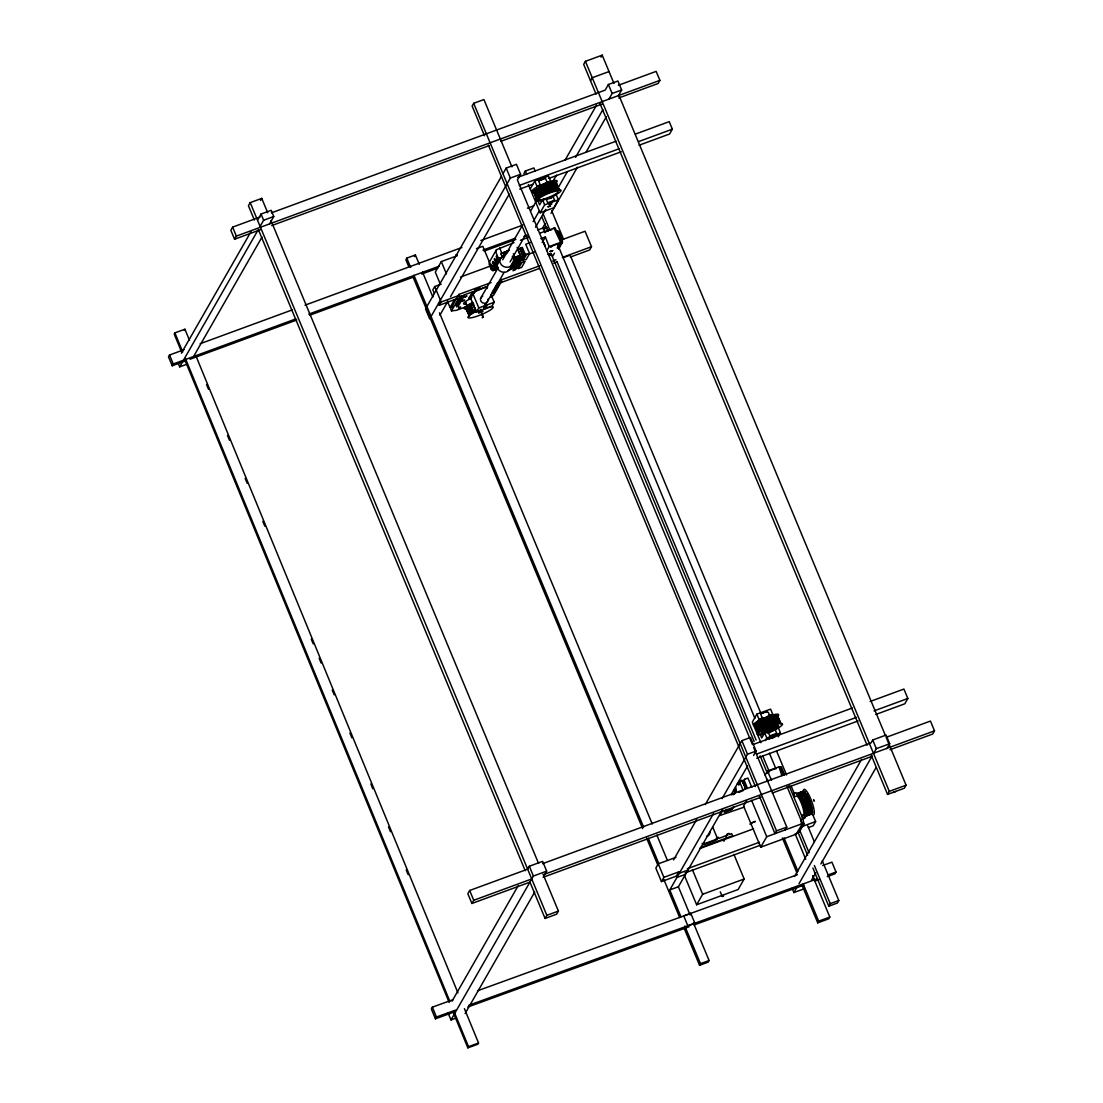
<?xml version="1.0" encoding="UTF-8"?>
<svg xmlns="http://www.w3.org/2000/svg" width="1103" height="1103" viewBox="0 0 1103 1103"><rect width="100%" height="100%" fill="white"/><g stroke="black" fill="none" stroke-linecap="round" stroke-linejoin="round"><path stroke-width="1.5" d="M806.031 814.304L805.562 816.399L805.397 815.71M805.728 813.021C815.682 808.761 814.497 814.938 804.115 816.123M797.055 793.65L799.537 795.704L802.887 802.143M750.55 823.114C753.776 824.465 744.98 825.706 755.252 821.377M805.769 811.725L805.342 810.443L811.767 808.085L812.18 809.354M804.17 805.576L804.611 806.969M510.992 265.589L515.625 257.454A7.252 6.949 29.8 0 0 515.597 256.765M765.151 775.119L767.467 771.066L779.008 766.819L781.875 775.616M802.97 791.444L803.177 792.395L803.356 791.141L804.956 792.064L807.975 796.849L812.304 810.167L811.973 809.45L805.673 811.877L806.017 814.042M803.26 792.505A13.677 3.061 69.8 0 1 807.672 792.712A13.677 3.061 69.8 0 1 814.028 809.795A13.677 3.061 69.8 0 1 811.05 813.407L811.615 814.235L811.463 813.476M805.976 815.241L805.741 814.497M533.687 192.046L534.031 191.246L536.609 198.457M467.148 309.598L466.045 309.295L466.679 308.082M559.166 189.978L558.863 189.206M755.21 725.774L755.527 725.002M808.596 798.158L809.175 799.468M803.508 804.239L810.002 801.578L810.471 802.887M802.584 792.423L802.777 791.761M515.625 257.495L513.791 257.909A5.432 5.198 29.8 0 0 513.419 255.372M513.75 258.185L514.191 257.206A5.432 5.198 29.8 0 0 513.322 253.745M558.849 247.251L561.206 242.343A6.549 1.461 69.8 0 0 559.497 235.835A6.549 1.461 69.8 0 0 556.629 231.354M514.026 242.646L496.488 249.692L495.964 252.422L498.142 257.661L497.481 258.805L499.039 259.495L498.501 260.418L496.957 259.743L496.322 256.02L497.481 258.805M538.512 180.809L545.392 178.121L547.171 182.381L545.199 183.718M538.554 180.644L540.277 185.056L541.931 184.987M537.726 200.36L539.615 204.882L542.552 199.753L548.867 198.168L556.257 194.721L558.38 199.822L553.83 207.75L540.125 212.782L528.392 184.532M545.971 198.499L547.708 202.897L548.825 202.966M760.643 713.738C777.643 706.444 763.841 727.153 760.643 713.738L767.495 711.228M759.829 733.454L761.704 737.99L764.655 732.847L770.969 731.261L778.346 727.815L780.469 732.916L778.194 736.873M768.074 731.592L769.894 736.101L772.734 735.508M493.992 267.464L493.551 269.063L492.007 268.374L491.166 264.306M495.605 264.665L495.164 266.264L493.606 265.575L492.779 261.508M494.185 259.757L494.723 258.819L495.881 261.604L497.439 262.293L496.901 263.231L495.344 262.542L494.516 258.474M469.34 314.452L469.299 316.051M536.541 198.609L533.769 191.66L536.858 199.216M758.037 732.364L758.699 731.441L755.872 724.63L761.842 720.879L767.564 718.398L769.77 725.429L776.829 723.182M780.717 723.265C771.08 701.591 787.211 737.838 777.656 717.226M811.849 813.462L804.611 816.496L812.222 813.628M811.215 814.193L810.181 813.476M802.033 800.213L808.458 797.855L807.865 796.614M559.18 189.923L555.788 182.34L559.028 190.185M539.546 233.257L555.043 227.852L561.248 240.95L557.608 247.748M804.17 805.7L810.608 803.301L811.036 804.597M530.24 242.563L525.704 244.232L529.592 253.58L525.18 254.269L522.339 247.43L519.982 248.299L523.167 255.937L521.03 256.723L513.005 270.731L515.404 269.849L516.921 266.857M516.066 268.346L517.996 264.982M517.128 266.485L519.141 263.314M520.023 261.452L518.093 264.817M519.155 262.941L520.933 259.853M520.23 261.08L521.829 258.281M521.292 259.205L523.07 256.117M522.367 257.344L523.87 254.724L521.112 248.092L519.83 248.561L522.905 256.406M742.774 782.84L744.663 779.256L747.917 778.056L751.805 787.404M812.373 810.953L812.428 812.056L805.755 814.042M755.348 725.291C763.869 747.131 749.764 709.312 758.395 731.758M260.087 217.015L232.623 227.121L230.83 230.237L234.567 239.227L260.377 229.741M189.523 340.372L184.932 329.232L174.881 332.885L174.205 334.044L181.416 351.554M267.698 212.7L261.742 198.388L250.202 202.621L248.423 205.737L254.379 220.062M234.567 239.227L236.359 236.111L659.897 80.367L656.147 71.378L618.369 85.276M184.27 330.39L184.932 329.232M260.542 200.456L261.742 198.388M173.268 363.976L169.517 354.987L168.483 356.807L172.22 365.782L173.268 363.976L295.852 318.905M181.347 353.236L250.96 231.685M257.73 219.869L261.066 214.037L271.173 210.315L273.765 216.519L269.587 223.812M178.396 363.742L179.679 366.844L257.785 230.472M260.308 226.074L263.645 220.242L273.765 216.519M194.045 355.717L261.962 237.131M511.93 166.843L483.927 99.56L473.67 103.324L472.125 106.04L484.493 135.752M419.292 264.32L415.39 254.972L406.786 258.13L405.863 259.743L408.799 266.802M414.466 256.585L415.39 254.972M457.276 255.703L441.31 261.576L435.285 272.083L440.428 284.395M441.186 284.147L434.72 286.532L432.845 289.799L434.375 293.467M501.41 176.411L425.524 308.923L429.674 318.905L510.344 178.052L520.602 174.288L516.438 164.306L506.194 168.07L502.968 173.695M438.525 303.449L439.284 305.269L441.159 302.001L458.945 295.452M439.932 315.127L447.983 301.078M450.493 296.707L509.228 194.142M520.602 174.288L517.376 179.913L752.356 744.415M613.985 83.456L602.21 55.15L585.417 61.327L583.68 64.36L596.075 94.155M523.856 173.612L525.304 171.075L533.866 167.932L535.176 171.103M447.473 301.34L450.038 307.503L454.546 299.63M491.083 282.589L458.82 294.446L450.617 308.757L451.513 310.881L456.352 310.329L467.575 306.207M451.513 310.881L459.703 296.569L461.84 295.783L462.281 296.845L456.67 306.648L456.228 305.586L461.84 295.783M456.67 306.648L458.379 306.027L463.991 296.224L463.55 295.163L472.539 291.854L472.98 292.915L469.382 299.216L468.927 298.155L472.539 291.854M601.052 57.177L602.21 55.15M590.505 80.767L592.242 77.734L609.035 71.557M530.226 188.985L534.776 181.057L548.467 176.011L550.59 181.113L547.171 182.381M496.488 249.692L489.318 262.197L489.167 264.293L491.345 269.532L492.958 270.676L496.129 269.132A5.432 5.198 29.8 0 1 497.039 266.237M482.756 296.087A3.833 3.681 29.8 0 0 484.7 303.27L486.078 305.255L483.679 309.46L476.399 312.135L470.471 297.893L474.69 292.281L474.249 291.22L487.099 286.504L487.54 287.566M474.166 293.219L474.249 291.22M490.849 265.589L491.386 264.665L492.545 267.436L494.089 268.126M492.448 262.79L492.986 261.866L494.144 264.637L495.702 265.327M491.345 269.532L492.007 268.374M492.545 267.436L493.606 265.575M494.144 264.637L495.344 262.542M495.881 261.604L496.957 259.743M492.958 270.676L500.155 258.102L503.478 256.296A5.432 5.198 29.8 0 1 507.807 251.305M496.143 269.339L494.392 269.987L501.3 257.619M501.341 257.84L503.492 256.503M473.725 292.157L487.099 286.504M480.481 298.568L498.418 267.257M502.692 259.798L522.326 225.495M530.874 210.59L535.989 201.642M476.399 312.135L478.799 307.93L486.078 305.255M553.099 181.057L556.505 175.101M565.026 160.225L596.558 105.157M618.438 95.616L621.651 89.991L617.914 81.002L608.387 84.504L605.175 90.115L271.407 212.851M484.465 305.641L486.52 302.608A3.833 3.681 29.8 0 0 487.981 299.23M487.03 302.194L504.112 272.372M510.082 261.935L525.455 235.091M533.149 221.675L539.119 211.238M498.239 283.623L497.798 282.561L492.186 292.364L492.627 293.426L498.239 283.623L539.202 268.525M494.695 290.337L496.309 287.538M497.908 284.739L499.507 281.941L501.644 281.155L500.762 279.031M483.652 307.048L484.534 309.143L486.933 304.938L494.213 302.263L490.918 294.349M492.627 293.426L494.337 292.805L499.949 283.002L499.507 281.941M540.125 212.782L544.675 204.855L558.38 199.822M501.644 281.155L493.455 295.452L490.807 296.928M521.112 248.092L523.87 254.724M513.198 264.789A11.706 11.209 29.8 0 1 513.571 266.168L513.722 267.174L511.006 267.753L514.108 265.878L515.184 263.369M515.17 264.017L512.619 264.954L513.143 264.017A8.893 8.521 29.8 0 0 512.992 262.886M516.921 260.336L517.059 261.342L514.356 261.921L514.88 260.984A8.893 8.521 29.8 0 0 514.729 259.853M518.134 256.144A11.706 11.209 29.8 0 1 518.52 257.537L518.672 258.543L515.956 259.122L516.494 258.185A8.893 8.521 29.8 0 0 516.328 257.054M535.534 227.246L545.764 209.391M557.691 188.558L567.066 172.178M575.587 157.302L602.858 109.68M608.911 99.118L612.137 93.479L621.651 89.991M513.571 266.816L512.44 268.801L507.904 270.469M513.143 264.017L515.708 263.079L516.907 260.984M514.88 260.984L517.445 260.046L518.52 258.185M516.494 258.185L519.044 257.247L520.189 255.262L517.638 249.14M494.213 302.263L491.814 306.469L484.534 309.143M515.68 269.008L516.852 267.326M521.14 259.481L523.332 255.648M521.292 259.577L516.866 266.954M525.18 254.269L521.774 260.225L526.186 259.536L529.592 253.58M518.313 268.787L521.857 262.597L525.111 261.397L521.567 267.588L517.169 268.277L520.713 262.087L521.857 262.597M522.932 260.735L526.338 254.779M542.497 228.211L545.047 223.744M551.017 213.32L577.434 167.187M585.969 152.311L606.416 116.601M543.007 228.045L544.992 232.816M542.18 242.591L545.392 236.993L549.142 246.589L546.812 250.643M557.18 248.051L561.248 240.95M552.961 255.841L554.506 253.138M558.628 249.402L562.489 241.874A6.549 1.461 69.8 0 0 560.779 235.366A6.549 1.461 69.8 0 0 557.925 230.885L557.442 230.941M659.897 80.367L658.105 83.497L618.755 97.96M560.82 240.164L585.073 231.244L591.511 246.714L589.636 249.981L570.32 257.082M635.397 134.097L669.231 121.647L672.361 129.175L669.618 133.987L638.995 145.251M760.973 797.179L543.186 877.271L546.674 871.149L542.607 861.36L529.33 866.255L527.648 869.164L469.671 890.493L467.837 893.692L471.905 903.467L529.895 882.152M471.905 903.467L473.738 900.282L531.729 878.953M453.319 999.566L432.376 1007.163L431.356 1008.942L435.409 1018.8L453.236 1012.333L467.837 1047.85L477.902 1044.196L478.564 1043.038L464.404 1008.611M435.409 1018.8L436.43 1017.021L455.787 1010.045M451.996 1001.262L518.189 885.695M448.066 1012.954L450.975 1019.944L533.397 876.044L546.674 871.149M465.108 1013.574L534.693 892.079M467.837 1047.85L468.513 1046.692L478.564 1043.038M529.936 882.069L545.075 918.441L546.867 915.325L558.408 911.078L543.034 874.155M558.408 911.078L556.615 914.194L545.075 918.441M676.015 857.321L658.257 863.842L655.83 868.089L661.455 881.6L676.346 876.127L678.772 871.88L679.338 873.245L687.941 870.074M769.26 715.475L772.693 714.206L770.57 709.119L756.865 714.151L752.329 722.079L760.905 742.705M673.547 859.913L696.669 819.543M705.231 804.597L741.85 740.651L750.454 737.48L756.106 751.06L753.556 755.514M661.455 881.6L663.882 877.354L678.772 871.88M756.782 723.099L758.988 719.253L762.407 717.984M680.882 916.607L669.783 889.942L713.517 813.559M722.065 798.641L747.503 754.218L756.106 751.06M669.783 889.942L678.386 886.771L722.024 810.567M731.399 794.201L747.586 765.937M722.865 810.016L719.68 815.572L744.332 807.093M737.755 784.012L739.355 781.214L741.754 780.331L743.201 780.965L745.973 787.597M704.293 843.726L703.755 844.664L703.852 842.664L704.293 843.726L717.129 839.011L716.688 837.949L718.398 837.315L718.839 838.377L727.828 835.068L727.387 834.006L729.111 833.372L729.552 834.447L731.689 833.647L732.571 835.784L700.295 847.642M738.789 785.129L739.934 783.144L736.914 784.247M741.106 781.462L742.939 781.434L741.23 780.883M765.261 740.596L766.778 737.948L780.469 732.916M743.201 780.965L741.643 780.524M743.243 781.737L744.663 779.256M717.129 839.011L716.592 839.934L716.688 837.949M725.788 836.805L727.387 834.006M746.579 800.75L743.574 806.003L760.725 847.201L796.407 834.089L802.419 823.583L786.963 786.425M684.453 875.506L696.627 904.763L702.652 894.271L744.153 878.994L733.895 854.356M760.725 847.201L766.737 836.708L802.419 823.583M744.153 878.994L738.141 889.501L696.627 904.763M684.329 928.712L699.55 965.29L700.474 963.677L709.077 960.506L693.401 922.853M753.68 747.6L786.784 827.112L776.526 830.876L774.968 833.592L759.291 795.939M709.077 960.506L708.154 962.119L699.55 965.29M785.226 829.828L786.784 827.112M789.1 785.639L802.901 818.798L803.935 823.9L799.179 832.2L797.042 832.986M812.497 814.055L815.627 821.556L813.201 825.802L808.389 827.567M794.546 876.471L861.581 759.429M886.895 748.634L889.694 743.753L886.081 735.067L872.721 739.975L871.053 742.898L542.552 863.69M792.119 888.232L793.926 892.561L797.317 886.633M799.013 883.668L871.99 756.258M874.238 752.329L876.333 748.661L889.694 743.753M870.129 701.48L903.909 689.058L907.838 698.475L904.791 703.797L875.837 714.454M811.518 880.249L815.765 872.831M820.853 863.952L876.016 767.633M814.345 879.918L812.649 875.644M822.673 865.524L831.938 862.16L835.991 872.018L834.971 873.81L827.25 876.609M871.039 754.7L887.557 794.394L889.294 791.375L906.087 785.198L886.178 737.328L930.436 721.059L934.517 730.848L932.683 734.046L889.997 749.737M802.239 885.654L817.723 922.839L818.688 921.157L829.814 917.062L813.021 876.747M812.911 868.047L828.794 906.197L830.242 903.66L838.804 900.517L822.259 860.781M838.804 900.517L837.356 903.054L828.794 906.197M829.814 917.062L828.849 918.744L817.723 922.839M906.087 785.198L904.35 788.231L887.557 794.394M536.775 198.168L537.478 197.423M797.855 793.843L804.28 791.485L797.924 793.87M483.252 317.25C479.97 318.05 485.885 318.533 480.55 311.018L483.045 317.402M807.727 796.338L807.12 795.222M536.816 198.113L535.134 193.894M545.392 178.121L538.829 180.947M552.824 195.976L554.602 200.222L553.21 201.256M774.926 729.069L776.691 733.316L775.823 734.046M466.996 309.102L466.266 309.529M472.732 302.456A13.677 2.468 -22.6 0 0 466.1 309.033L469.368 315.665M466.969 308.454L466.073 308.895M534.059 191.205L536.761 198.195L533.907 191.412L544.262 185.359L554.175 182.34L557.001 189.137L558.628 189.151M809.078 799.413L802.46 801.66M467.948 307.406L470.485 313.707M466.886 307.875L473.683 303.821M469.671 306.014L472.236 312.356M534.417 190.833L537.202 197.685L534.376 190.874M469.823 314.286L475.944 310.384M469.52 314.369L466.776 307.985L467.782 307.503M756.217 724.326L759.402 730.834M466.045 309.267L466.872 308.785L466.086 308.978M804.694 807.382L811.132 804.928M811.132 805.011L811.505 806.279M537.906 197.065L535.065 190.267L537.906 197.065L552.589 190.157L549.804 183.346M759.443 730.793L769.77 725.429M758.437 722.755L761.484 729.428M469.823 305.834L471.05 305.297L473.711 311.68L472.47 312.218M732.902 807.341L733.757 806.651M732.158 809.45L724.271 812.346M457.221 254.683L455.815 255.22L457.194 254.572M758.919 731.234L756.12 724.395M538.857 196.389L536.044 189.564L538.815 196.417M759.264 722.258L759.995 721.845M759.664 730.627L756.906 723.775M475.048 310.908C473.187 296.142 468.196 310.301 474.828 311.129M796.656 793.636L803.522 791.402M811.808 814.166L811.67 813.504M468.541 306.634L469.699 305.917M537.147 188.875L539.987 195.672L537.092 188.903M469.575 316.065L466.307 308.537L467.134 308.095M761.746 719.611L763.841 718.467M767.412 733.219L773.024 730.917M774.416 737.3L775.699 736.046L769.136 739.01M760.739 729.883L757.913 723.085M761.939 729.152L759.154 722.327M538.388 188.158L541.256 194.928L538.485 188.103M469.547 314.258L470.443 313.886M760.325 730.158L757.485 723.375M540.332 195.452L537.616 188.599L540.429 195.396M502.21 256.971L500.79 253.58L509.462 250.202M761.939 720.838L763.014 720.314L765.799 727.139M759.898 721.913C768.763 743.463 755.321 706.168 764.241 727.911M539.836 187.386L542.704 194.169L539.863 187.372M466.39 309.557L467.107 309.295M541.683 194.693L538.981 187.827L541.794 194.638M767.454 726.394L764.586 719.611M547.557 191.963L544.772 185.139L547.088 192.156M764.669 727.69L761.98 720.824M765.206 719.335L767.991 726.16M774.733 734.653L773.41 735.246M766.392 726.863L763.579 720.066L764.724 719.542M466.128 308.854L469.271 315.844M549.253 191.302L546.55 184.449L548.784 191.481M767.454 718.425L768.543 718.025M771.507 724.781L768.584 718.012L771.438 724.809M544.772 193.163L542.042 186.324L544.951 193.08M544.565 184.022L542.552 184.794M551.983 201.863L550.631 202.414M769.136 725.677L766.268 718.894L765.427 719.253M540.47 187.069L543.296 193.88L540.442 187.083M550.466 190.86L548.081 183.911M547.405 198.967L551.541 198.113M771.893 738.445L773.217 737.907M466.969 307.834L469.616 314.217M552.686 190.13L553.789 189.813M548.729 183.691L551.597 190.474L552.589 190.157M271.669 225.591L489.387 145.527M500.679 141.377L602.279 104.013M517.762 177.349L616.053 141.212M519.279 185.469L619.183 148.74M638.527 141.625L672.361 129.175M519.747 189.096L532.639 184.353M548.756 178.424L621.265 151.759M540.318 184.89L536.899 186.159L534.776 181.057M527.386 208.15L533.742 205.806M547.75 202.745L554.602 200.222M169.504 355.028L184.036 349.651M200.167 343.722L292.281 309.888M305.021 305.173L461.895 247.513M480.839 240.509L522.781 225.095M476.427 248.658L482.811 246.314L490.504 264.789M308.757 314.148L439.421 266.113M482.976 250.091L515.225 238.234M537.74 229.962L546.068 226.887M172.22 365.782L185.166 361.026M190.006 359.247L296.721 320.008M309.653 315.251L413.129 277.211L642.622 828.532M421.732 274.04L437.712 268.167M484.024 251.139L515.97 239.392M523.953 236.456L527.151 235.284M543.517 229.259L548.067 227.59M520.409 240.302L528.378 237.366M179.679 366.844L186.903 364.197M540.842 238.662L545.392 236.993M500.79 253.58L507.849 250.974M460.585 277.018L489.691 266.319M514.15 257.482L520.189 255.262M549.142 246.589L560.669 242.343L553.913 227.976M528.282 254.338L534.335 252.104M561.069 243.225L562.392 242.839L561.11 243.308M475.117 289.51L479.957 287.731M500.983 279.997L539.781 265.74M552.713 260.984L555.94 259.784M562.406 257.413L591.511 246.714M563.026 257.757L570.154 255.138L760.725 712.938M439.284 305.269L457.014 298.748M462.281 296.845L463.991 296.224M472.98 292.915L474.69 292.281M553.706 263.19L556.932 262.004M468.927 298.155L470.65 297.52M470.471 297.893L471.753 297.424L469.382 299.216M450.038 307.503L453.236 306.331M456.228 305.586L457.938 304.966L458.379 306.027M769.839 735.839L776.691 733.316M752.701 744.663L852.44 707.988M756.617 754.08L856.355 717.405M874.059 710.897L907.838 698.475M756.782 758.216L858.134 720.948M779.076 767.481L781.214 766.695L784.495 774.596M744.566 788.273L747.034 787.211L744.194 780.359M738.693 792.423L743.243 790.561L739.355 781.214M545.006 874.072L934.517 730.848M772.265 793.029L872.294 756.244M796.545 793.802L803.811 791.43M804.804 792.519C804.473 789.858 796.821 793.085 798.282 794.698M805.093 792.326L798.641 794.574L798.917 795.401L805.521 793.264L805.011 792.133M806.39 793.995L800.13 796.973M807.162 795.318C797.138 796.986 800.226 801.743 807.686 796.297M801.909 800.24L801.481 799.082L807.92 796.807M808.637 798.324L802.212 800.613L802.308 801.343M802.915 802.239L809.326 799.882L809.85 801.164M809.809 801.081C798.93 802.488 804.28 802.184 805.08 808.637M750.564 823.252L755.279 821.528M810.36 802.736L804.004 805.162L803.535 804.349M716.15 838.873L717.446 838.404L712.828 827.333M804.57 806.872L810.995 804.514M705.355 844.071L714.992 840.527M804.694 807.989L811.463 806.183M811.891 807.879L811.422 806.61L805.038 808.968L805.48 810.236M700.226 848.414L753.501 828.822M805.438 810.14L811.863 807.782M805.59 811.808L812.153 809.257M805.866 813.187L812.346 810.595M812.428 811.753L805.755 813.573M805.976 815.076L812.387 812.001M804.28 816.248L809.092 814.483M805.673 815.779L812.166 813.214M802.901 818.798L800.764 819.584L801.798 824.686L803.935 823.9M893.058 792.533L895.884 791.499M687.376 868.723L759.512 842.196M801.192 826.864L815.627 821.556M684.949 872.956L760.298 845.256M685.514 874.321L676.911 877.478L676.346 876.127M793.926 892.561L804.308 888.742M450.975 1019.944L455.415 1018.317M477.489 990.797L797.4 874.693M468.665 1005.329L817.475 878.746M828.243 874.886L835.991 872.018M467.755 1007.025L689.141 926.727M693.98 924.976L803.687 885.157M814.91 881.09L819.543 879.408M769.246 717.777L775.616 716.109M553.692 189.84L555.884 189.316L553.127 182.505M550.287 183.208L553.596 189.881M466.404 308.509L467.01 308.385M774.085 723.913L771.231 717.129L774.058 723.926M770.749 717.267L773.148 724.216L770.528 717.35M555.871 189.33L557.58 189.096L554.23 182.34M774.127 716.357L776.898 723.168L779.076 722.851M469.919 305.793L472.567 312.177M554.078 189.744L551.279 182.933M473.242 304.194L475.889 310.563M547.129 184.242L549.997 191.026M770.707 725.071L767.964 718.232M553.803 182.395L555.995 189.302M775.643 716.109C785.102 733.081 770.57 713.6 777.546 716.164M774.527 723.789L771.755 716.964L774.637 723.761M462.336 301.091C468.389 297.755 460.654 303.215 461.454 298.968M723.499 840.996L724.519 840.72M772.734 716.702L775.574 723.499L772.789 716.688M776.926 723.168L774.085 716.371M555.002 189.509L551.803 182.795M555.167 189.482L552.631 182.602M542.18 179.32L543.145 179.127M755.21 725.884L756.079 726.284M777.284 723.099L774.499 716.288L777.367 723.085M722.3 896.505L723.637 895.87L722.189 896.477L720.273 891.817M472.249 312.397L471.381 312.907L468.734 306.524M775.257 716.15L778.111 722.948L775.312 716.15M466.059 309.323L466.983 309.074M725.884 809.547L727.015 809.505M724.809 811.422L732.695 808.513A11.706 11.209 29.8 0 0 733.674 807.506M780.042 722.879L777.257 716.081M498.142 257.661L500.155 258.102M533.949 192.377L536.623 199.064M758.285 732.93L755.197 725.595M779.021 766.819L780.634 767.978L783.681 775.285M804.956 808.43L805.728 811.505M811.574 814.235L811.243 813.518M556.395 182.753L559.221 189.799M767.467 771.066L771.507 780.166M800.226 797.235L806.927 795.166L806.458 794.188M618.962 95.409L885.516 735.756M608.387 84.504L612.137 93.479M872.721 739.975L876.333 748.661M585.417 61.327L889.294 791.375M600.004 103.572L867.068 745.173M776.581 716.04L779.821 722.851L778.098 718.742M551.679 210.742L563.564 239.282M776.609 751.102L786.536 774.94M791.168 786.067L794.477 794.008M807.699 825.802L814.317 841.699M756.865 714.151L758.988 719.253M764.655 732.847L766.778 737.948M542.552 199.753L544.675 204.855M557.291 243.611L754.879 718.287M769.411 753.211L775.368 767.509M525.304 171.075L526.627 174.246M543.117 213.885L549.721 229.741M799.813 830.545L809.078 852.798M814.372 865.51L830.242 903.66M542.028 217.277L547.874 231.313M797.69 831.497L807.617 855.335M556.905 261.439L756.106 740.003M762.725 755.913L769.342 771.81M795.153 833.813L805.741 859.251M551.279 254.104L754.149 741.492M760.091 755.776L767.371 773.244M506.194 168.07L510.344 178.052M784.026 837.908L797.91 871.26M803.205 883.972L818.688 921.157M741.85 740.651L747.503 754.218M782.399 837.99L796.945 872.942M473.67 103.324L776.526 830.876M526.296 235.601L527.551 238.593M488.395 145.141L755.376 786.536M751.57 800.254L766.737 836.708M742.939 781.434L745.587 788.259M521.402 249.885L522.946 254.062M742.677 781.903L745.435 788.535M517.142 247.375L521.03 256.723M519.044 257.247L519.058 256.599M517.445 260.046L517.459 259.398M515.708 263.079L515.708 262.431M514.108 265.878L514.108 265.23M499.659 247.927L501.782 253.028M493.896 291.743L494.337 292.805M486.561 287.442L487.002 288.503M486.065 302.842L486.933 304.938M702.142 843.299L702.583 844.36M472.884 293.688L478.799 307.93M466.417 308.385L469.078 314.769M458.82 294.446L459.703 296.569M441.31 261.576L446.439 273.902M692.381 869.619L702.652 894.271M434.72 286.532L441.159 302.001M422.532 272.124L432.927 297.093M439.49 312.852L652.245 823.982M656.878 835.095L667.453 860.505M678.386 886.771L690.133 915.007M406.786 258.13L410.688 267.491M413.928 275.295L643.601 827.057M648.233 838.183L658.836 863.635M684.798 926.024L700.474 963.677M658.257 863.842L663.882 877.354M646.592 838.073L657.843 865.11M663.799 879.422L679.696 917.586M271.007 220.655L538.526 863.332M261.066 214.037L263.645 220.242M529.33 866.255L533.397 876.044M250.202 202.621L546.867 915.325M258.35 229.603L525.207 870.694M232.623 227.121L236.359 236.111M469.671 890.493L473.738 900.282M196.072 356.283L457.938 992.893M206.537 384.506L208.495 389.276M227.48 435.437L229.438 440.207M245.156 478.399L247.127 483.183M262.831 521.374L264.803 526.145M311.28 639.147L313.238 643.918M319.139 658.243L321.097 663.013M332.224 690.078L334.195 694.849M349.899 733.04L351.871 737.824M370.856 783.971L372.814 788.742M388.532 826.947L390.49 831.717M406.207 869.909L408.179 874.693M174.881 332.885L182.726 351.981M185.345 358.351L449.845 1001.317M453.705 1010.706L468.513 1046.692M184.684 359.509L449.183 1002.475M432.376 1007.163L436.43 1017.021M768.336 781.6L767.274 779.366L767.164 780.111M798.517 794.753L804.942 792.478M494.392 269.987L494.351 269.752A7.252 6.949 29.8 0 1 494.351 268.374M498.501 260.418L498.404 259.757A8.893 8.521 29.8 0 1 498.391 258.681M496.901 263.231L496.805 262.555A8.893 8.521 29.8 0 1 496.901 260.405M495.164 266.264L495.068 265.589A8.893 8.521 29.8 0 1 495.054 264.513M493.551 269.063L493.455 268.387A8.893 8.521 29.8 0 1 493.565 266.237M503.092 257.206L503.078 256.985A5.432 5.198 29.8 0 1 503.313 255.482M515.956 259.122L515.956 259.053A8.893 8.521 29.8 0 0 515.804 257.978M514.356 261.921L514.356 261.866A8.893 8.521 29.8 0 0 514.191 260.791M511.006 267.753L511.006 267.698A8.893 8.521 29.8 0 0 510.854 266.623M709.877 832.186A3.833 3.681 29.8 0 1 706.596 836.226M756.079 725.526A13.677 2.468 -22.6 0 1 757.003 721.638A13.677 2.468 -22.6 0 1 773.713 714.703A13.677 2.468 -22.6 0 1 776.953 716.867M756.796 722.934A10.534 1.903 -22.6 0 1 757.32 722.451M758.023 721.927A10.534 1.903 -22.6 0 1 759.347 721.072M759.87 720.769A10.534 1.903 -22.6 0 1 760.408 720.466M761.566 719.859A10.534 1.903 -22.6 0 1 766.171 717.791M766.847 717.529A10.534 1.903 -22.6 0 1 768.184 717.033M770.115 716.399A10.534 1.903 -22.6 0 1 771.314 716.054M775.864 726.381A10.534 1.903 -22.6 0 1 774.237 727.291M773.644 727.594A10.534 1.903 -22.6 0 1 766.364 730.641M765.73 730.848A10.534 1.903 -22.6 0 1 762.821 731.647M777.119 725.112A9.362 1.682 -22.6 0 1 768.998 729.455A9.362 1.682 -22.6 0 1 761.111 731.441M764.779 733.729A13.677 2.468 -22.6 0 1 761.001 730.931A13.677 2.468 -22.6 0 1 781.544 723.54A13.677 2.468 -22.6 0 1 770.321 731.744M469.726 304.842A10.299 1.848 -22.6 0 1 470.705 304.249M471.794 303.642A10.299 1.848 -22.6 0 1 473.008 303.035M489.236 306.827A13.677 2.468 -22.6 0 1 487.774 311.542A13.677 2.468 -22.6 0 1 468.872 317.954A13.677 2.468 -22.6 0 1 478.288 310.536M480.163 309.75A13.677 2.468 -22.6 0 1 481.115 309.364M483.459 308.495A13.677 2.468 -22.6 0 1 483.914 308.344M485.692 307.751A13.677 2.468 -22.6 0 1 487.76 307.172M465.7 304.166A12.161 2.192 -22.6 0 1 470.747 298.541M545.53 199.243A13.677 2.468 -22.6 0 1 538.953 197.506A13.677 2.468 -22.6 0 1 560.324 189.826A13.677 2.468 -22.6 0 1 546.454 198.912M534.279 191.812A13.677 2.468 -22.6 0 1 542.69 184.242A13.677 2.468 -22.6 0 1 556.45 182.257M545.847 183.815A9.362 1.682 -22.6 0 1 548.026 183.07M549.956 182.547A9.362 1.682 -22.6 0 1 551.514 182.271M512.288 256.365A7.17 6.866 29.8 0 1 508.828 267.064A7.17 6.866 29.8 0 1 499.576 259.867M503.478 254.062A7.17 6.866 29.8 0 1 506.925 253.456M510.868 266.319A7.17 6.866 29.8 0 1 503.547 272.289A7.17 6.866 29.8 0 1 496.722 265.299M545.227 232.264A3.833 0.689 -22.6 0 1 546.164 231.671M547.419 231.051A3.833 0.689 -22.6 0 1 548.798 230.486M550.107 230.058A3.833 0.689 -22.6 0 1 551.707 229.879M548.798 255.427A3.833 0.689 -22.6 0 1 551.293 255.565M550.824 247.444A3.833 0.689 -22.6 0 1 554.12 245.197A3.833 0.689 -22.6 0 1 557.787 244.604M503.492 255A5.432 5.198 29.8 0 1 507.931 251.939M503.147 255.744A8.893 8.521 29.8 0 1 504.236 255.703M512.454 263.824A8.893 8.521 29.8 0 1 512.619 264.899M495.826 268.801A5.432 5.198 29.8 0 1 496.943 266.54M794.367 796.821A13.677 3.061 69.8 0 1 798.282 795.401A13.677 3.061 69.8 0 1 804.969 812.718A13.677 3.061 69.8 0 1 802.06 816.716M795.718 796.628A10.299 2.303 69.8 0 1 802.046 804.997A10.299 2.303 69.8 0 1 802.267 814.772M733.647 790.272A7.17 6.866 29.8 0 1 734.956 793.512M769.094 771.659A3.833 0.689 -22.6 0 1 769.563 771.19M770.501 770.597A3.833 0.689 -22.6 0 1 776.057 768.805M735.591 789.334A5.432 5.198 29.8 0 1 734.474 793.664M734.115 794.022A5.432 5.198 29.8 0 1 733.302 794.643M731.248 794.711A5.432 5.198 29.8 0 0 736.087 789.665L736.073 789.155A5.432 5.198 29.8 0 0 735.453 787.17M799.813 796.338C796.642 791.278 817.599 794.063 799.799 796.407M813.559 799.827L814.166 801.205L813.587 799.758M543.862 243.032L545.061 245.928L544 242.991M465.494 302.125L466.5 304.773L465.494 302.125M468.444 306.703C477.971 320.339 464.473 309.392 468.485 306.731M478.633 312.811L482.728 311.308L478.633 312.811M550.039 251.47L552.672 250.615L550.039 251.47M548.329 254.393L551.017 253.414L548.329 254.393M537.395 197.492L534.652 190.626L537.423 197.478M549.239 204.689L551.693 203.931L549.239 204.689M548.039 206.785L550.494 206.027L548.039 206.785M464.887 296.652C463.743 298.486 470.209 294.225 464.887 296.652M458.531 307.737C457.4 309.571 463.853 305.31 458.531 307.737M538.195 196.844L535.396 190.033L538.278 196.789M539.243 196.127L536.389 189.344L539.243 196.127M544.262 193.397L541.518 186.559L544.303 193.383M545.53 184.835L548.246 191.688L545.406 184.89M543.738 185.566L546.55 192.377L543.738 185.566M543.103 185.842L545.957 192.639L543.076 185.856M690.781 913.353L683.736 915.945L687.845 925.817L694.89 923.225L690.781 913.353M769.715 717.612L772.5 724.437L769.715 717.612M773.341 716.536L776.126 723.361L773.231 716.564M555.126 182.285L558.352 189.096L555.126 182.285M776.25 716.04L779.407 722.837L776.291 716.04M764.476 732.847A9.362 1.682 -22.6 0 0 778.47 726.105A9.362 1.682 -22.6 0 0 766.792 728.807A9.362 1.682 -22.6 0 0 764.476 732.847M543.696 199.174A10.534 1.903 -22.6 0 0 558.159 191.55A10.534 1.903 -22.6 0 0 543.365 195.755A10.534 1.903 -22.6 0 0 543.696 199.174"/></g></svg>
